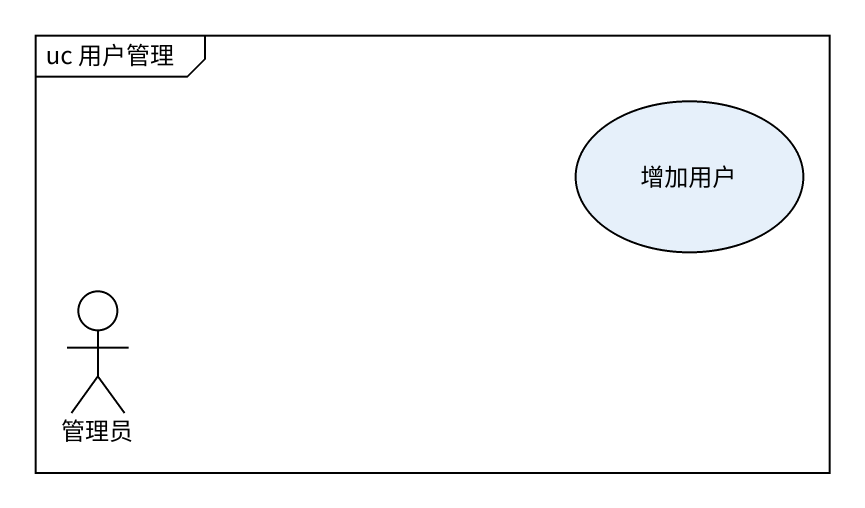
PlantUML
@startuml
mainframe uc 用户管理
usecase 增加用户
actor 管理员
@enduml
